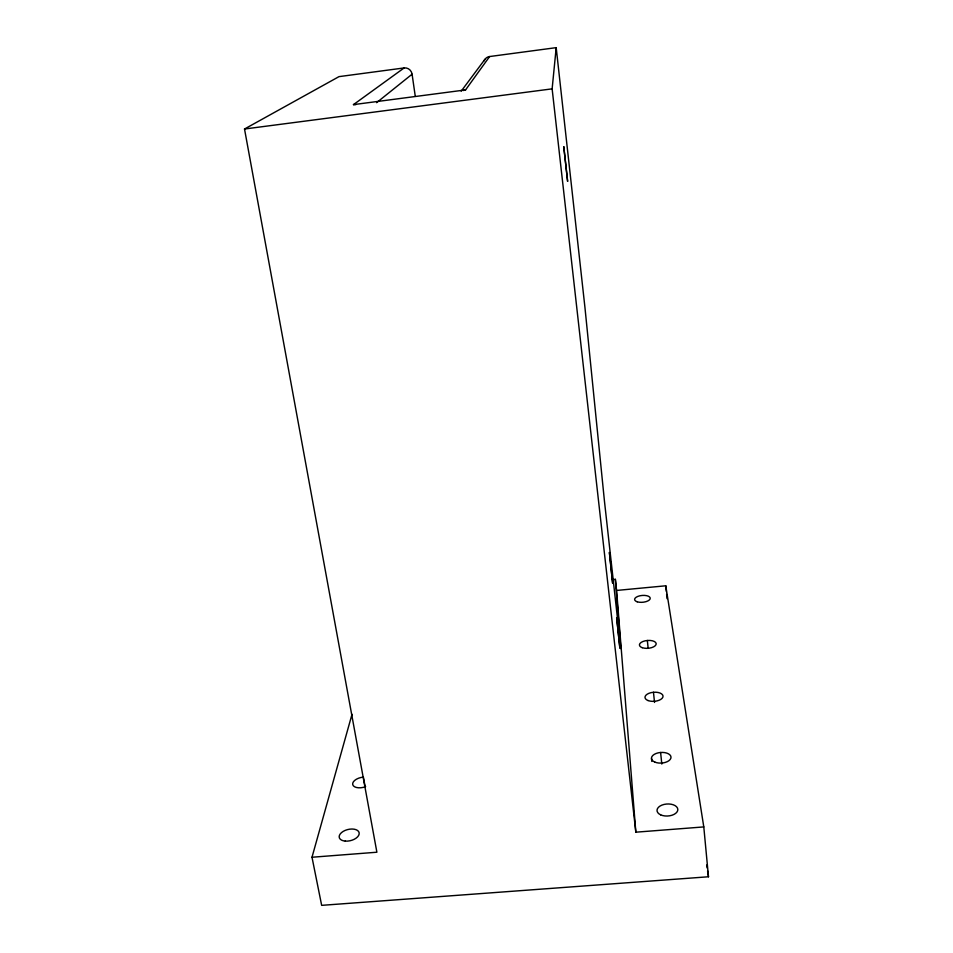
<?xml version="1.0" encoding="UTF-8"?>
<svg xmlns="http://www.w3.org/2000/svg" width="953" height="953" viewBox="0 0 953 953"><rect width="100%" height="100%" fill="white"/><g stroke="black" fill="none" stroke-linecap="round" stroke-linejoin="round"><path stroke-width="1.43" d="M352.014 714.285L312 857.247L321.661 905.35L708.484 876.772L703.79 826.918L635.83 832.183L552.132 88.855L556.195 47.65L489.628 56.537A7.29 7.052 88.8 0 0 484.017 60.956M463.229 90.547A9.518 9.256 81.1 0 1 465.564 89.916L489.628 56.537M461.192 91.178L484.946 59.312M376.578 102.686L412.089 74.203A7.255 6.957 73.5 0 0 404.143 67.937L338.994 76.633L244.516 129.012L376.888 852.22L312 857.247M355.862 104.639A9.482 9.077 63.5 0 0 353.468 104.627L404.143 67.937M353.468 104.627L465.564 89.916M244.516 129.012L552.132 88.855M612.505 579.603L615.364 579.329L616.591 590.443L635.83 832.183M616.591 590.443L665.778 585.797L703.79 826.918M365.237 787.297L363.379 777.124A9.601 5.075 -12.6 0 0 352.717 784.581A9.601 5.075 -12.6 0 0 365.642 786.666M706.673 865.026L707.126 867.969M707.579 870.899L708.484 876.772M412.089 74.203L415.27 96.301M556.195 47.65L584.951 307.509L604.488 501.481L620.844 648.624L615.364 579.329M651.495 758.528L651.804 761.447M653.472 692.283L654.532 702.444M647.349 640.487L648.111 647.826M660.608 752.489L661.811 764.068M665.778 585.797L666.338 591.515M666.624 594.374L667.04 598.663M619.855 647.992L616.674 617.782L619.855 647.992M612.624 583.153L609.408 552.537L612.624 583.153M567.619 181.308L563.771 146.702L567.619 181.308M654.83 762.09A9.78 5.313 -3.9 0 0 670.829 758.326A9.78 5.313 -3.9 0 0 658.058 752.882A9.78 5.313 -3.9 0 0 654.83 762.09M648.064 700.55A9.042 4.539 -4.4 0 0 662.859 697.179A9.042 4.539 -4.4 0 0 651.125 692.64A9.042 4.539 -4.4 0 0 648.064 700.55M642.251 647.683A8.398 3.919 -4.7 0 0 656.021 644.645A8.398 3.919 -4.7 0 0 645.157 640.821A8.398 3.919 -4.7 0 0 642.251 647.683M637.212 601.796A7.85 3.431 -5 0 0 650.077 599.008A7.85 3.431 -5 0 0 639.975 595.768A7.85 3.431 -5 0 0 637.212 601.796M660.643 814.839A10.412 6.016 -3.4 0 0 677.643 810.729A10.412 6.016 -3.4 0 0 663.991 804.451A10.412 6.016 -3.4 0 0 660.643 814.839M345.26 841.106A10.233 5.73 -13.8 0 0 359.138 832.731A10.233 5.73 -13.8 0 0 343.163 831.409A10.233 5.73 -13.8 0 0 345.26 841.106"/></g></svg>
